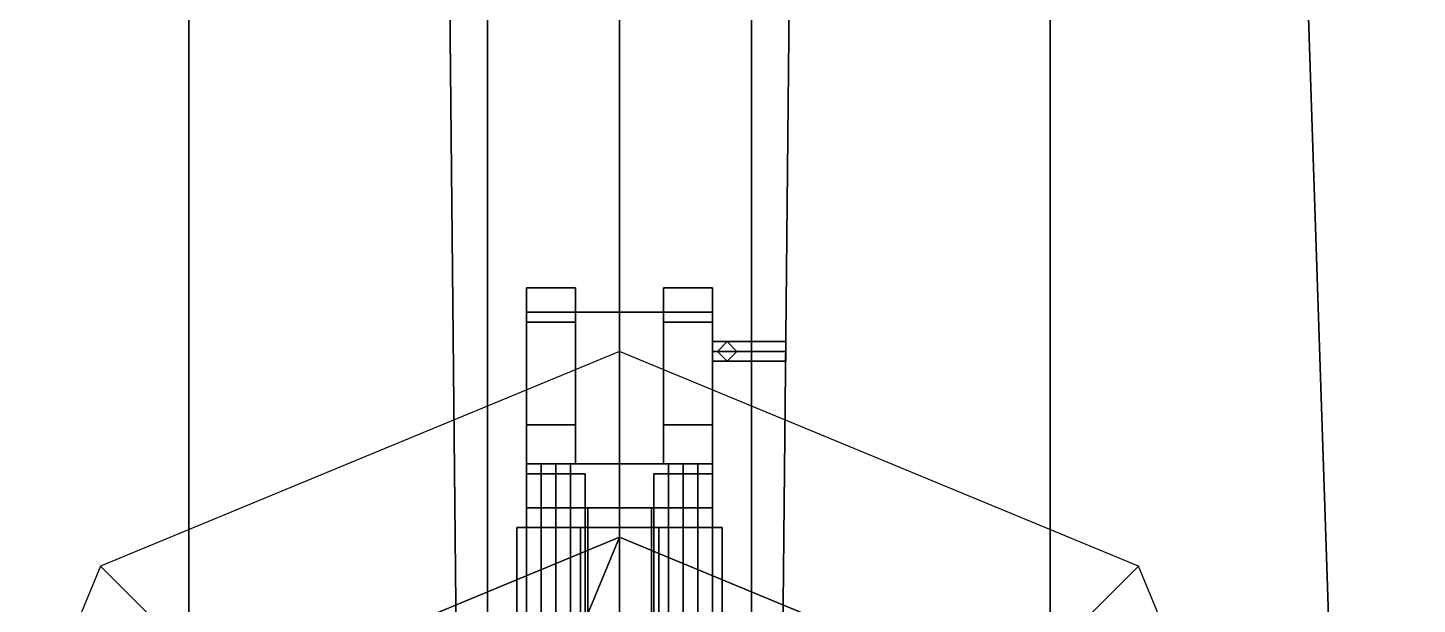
# Model space of a CAD drawing. Header units: millimetres. Extents: x -5 to 5, y -63 to 51.
# Drawn here: x -1.209 to 1.63, y 34.473 to 35.651 of the extents above; entities that cross this region are included whole.
import ezdxf

# ---------------------------------------------------------------- set-up
doc = ezdxf.new("R2010")
doc.units = ezdxf.units.MM
for name, color, linetype in [('gun', 1, 'Continuous'), ('hull2', 7, 'Continuous'), ('sleeve', 5, 'Continuous')]:
    doc.layers.add(name, color=color, linetype=linetype)

msp = doc.modelspace()

# ---------------------------------------------------------------- linework, layer by layer
for points in [[(0, 38.02, 4.72), (-4.16, 38.02, 4.72), (-4.47, 32.02, 4.55), (0, 32.02, 4.64)], [(-1.33, 38.02, -0.99), (-0.88, 38.02, -2.05), (-0.88, 32.02, -2.43), (-1.53, 32.02, -1.72)], [(-0.88, 38.02, -2.05), (-0.37, 38.02, -2.65), (-0.31, 32.02, -2.75), (-0.88, 32.02, -2.43)], [(-0.37, 38.02, -2.65), (-0.27, 38.02, -2.78), (-0.27, 32.02, -3.23), (-0.31, 32.02, -2.75)], [(-0.27, 38.02, -2.78), (0, 38.02, -2.78), (0, 32.02, -3.23), (-0.27, 32.02, -3.23)], [(-0.792, 34.282, 5.18), (0, 34.61, 5.18), (0, 34.99, 4.67), (-1.0607, 34.5507, 4.64)], [(0, 34.61, 5.18), (0.792, 34.282, 5.18), (1.0607, 34.5507, 4.64), (0, 34.99, 4.67)], [(-0.792, 34.282, 5.18), (-1.12, 33.49, 5.18), (-0.792, 32.698, 5.18), (0, 34.61, 5.18)], [(0, 34.61, 5.18), (-0.792, 32.698, 5.18), (0, 32.37, 5.18), (0.792, 34.282, 5.18)], [(-1.12, 33.49, 5.18), (-0.792, 34.282, 5.18), (-1.0607, 34.5507, 4.64), (-1.5, 33.49, 4.61)], [(0.792, 34.282, 5.18), (1.12, 33.49, 5.18), (1.5, 33.49, 4.61), (1.0607, 34.5507, 4.64)]]:
    msp.add_3dface(points)
at = {"layer": 'gun'}
for points in [[(-0.19, 35.05, 6.64), (-0.19, 35.12, 6.57), (-0.19, 35.12, 6.32), (-0.19, 35.07, 6.28)], [(-0.19, 35.12, 6.57), (-0.09, 35.12, 6.57), (-0.09, 35.12, 6.32), (-0.19, 35.12, 6.32)], [(-0.19, 35.12, 6.32), (-0.09, 35.12, 6.32), (-0.09, 35.07, 6.28), (-0.19, 35.07, 6.28)], [(-0.09, 35.05, 6.64), (-0.09, 35.12, 6.57), (-0.19, 35.12, 6.57), (-0.19, 35.05, 6.64)], [(-0.09, 35.07, 6.28), (-0.09, 35.12, 6.32), (-0.09, 35.12, 6.57), (-0.09, 35.05, 6.64)], [(0.09, 35.05, 6.64), (0.09, 35.12, 6.57), (0.09, 35.12, 6.32), (0.09, 35.07, 6.28)], [(0.09, 35.12, 6.57), (0.19, 35.12, 6.57), (0.19, 35.12, 6.32), (0.09, 35.12, 6.32)], [(0.09, 35.12, 6.32), (0.19, 35.12, 6.32), (0.19, 35.07, 6.28), (0.09, 35.07, 6.28)], [(0.19, 35.05, 6.64), (0.19, 35.12, 6.57), (0.09, 35.12, 6.57), (0.09, 35.05, 6.64)], [(0.19, 35.07, 6.28), (0.19, 35.12, 6.32), (0.19, 35.12, 6.57), (0.19, 35.05, 6.64)], [(-0.19, 35.07, 6.28), (0.19, 35.07, 6.28), (0.19, 34.76, 6.28), (-0.19, 34.76, 6.28)], [(-0.19, 34.76, 6.64), (-0.19, 35.05, 6.64), (-0.19, 35.07, 6.28), (-0.19, 34.76, 6.28)], [(-0.09, 34.76, 6.64), (-0.09, 35.05, 6.64), (-0.19, 35.05, 6.64), (-0.19, 34.76, 6.64)], [(-0.09, 35.07, 6.34), (0.09, 35.07, 6.34), (0.09, 35.07, 6.28), (-0.09, 35.07, 6.28)], [(0.09, 34.76, 6.34), (0.09, 35.07, 6.34), (-0.09, 35.07, 6.34), (-0.09, 34.76, 6.34)], [(-0.09, 34.76, 6.28), (-0.09, 35.07, 6.28), (-0.09, 35.05, 6.64), (-0.09, 34.76, 6.64)], [(0.09, 34.76, 6.64), (0.09, 35.05, 6.64), (0.09, 35.07, 6.28), (0.09, 34.76, 6.28)], [(0.19, 34.76, 6.64), (0.19, 35.05, 6.64), (0.09, 35.05, 6.64), (0.09, 34.76, 6.64)], [(0.19, 34.76, 6.28), (0.19, 35.07, 6.28), (0.19, 35.05, 6.64), (0.19, 34.76, 6.64)], [(0.19, 35.01, 6.44), (0.19, 34.99, 6.46), (0.24, 34.99, 6.46), (0.22, 35.01, 6.44)], [(0.19, 34.99, 6.42), (0.19, 35.01, 6.44), (0.22, 35.01, 6.44), (0.2, 34.99, 6.42)], [(0.19, 34.99, 6.46), (0.19, 34.97, 6.44), (0.22, 34.97, 6.44), (0.24, 34.99, 6.46)], [(0.19, 34.97, 6.44), (0.19, 34.99, 6.42), (0.2, 34.99, 6.42), (0.22, 34.97, 6.44)], [(0.22, 35.01, 6.2), (0.2, 34.99, 6.18), (0.2, 34.99, 6.42), (0.22, 35.01, 6.44)], [(0.2, 34.99, 6.18), (0.22, 35.01, 6.2), (0.34, 35.01, 6.2), (0.34, 34.99, 6.18)], [(0.2, 34.99, 6.18), (0.22, 34.97, 6.2), (0.22, 34.97, 6.44), (0.2, 34.99, 6.42)], [(0.22, 34.97, 6.2), (0.2, 34.99, 6.18), (0.34, 34.99, 6.18), (0.34, 34.97, 6.2)], [(0.24, 34.99, 6.22), (0.22, 35.01, 6.2), (0.22, 35.01, 6.44), (0.24, 34.99, 6.46)], [(0.22, 35.01, 6.2), (0.24, 34.99, 6.22), (0.34, 34.99, 6.22), (0.34, 35.01, 6.2)], [(0.22, 34.97, 6.2), (0.24, 34.99, 6.22), (0.24, 34.99, 6.46), (0.22, 34.97, 6.44)], [(0.24, 34.99, 6.22), (0.22, 34.97, 6.2), (0.34, 34.97, 6.2), (0.34, 34.99, 6.22)], [(0.34, 35.01, 6.2), (0.34, 34.99, 6.22), (0.34, 34.97, 6.2), (0.34, 34.99, 6.18)], [(-0.09, 34.76, 6.78), (-0.09, 34.84, 6.78), (-0.19, 34.84, 6.78), (-0.19, 34.76, 6.78)], [(-0.19, 34.84, 6.78), (-0.09, 34.84, 6.78), (-0.09, 34.84, 6.64), (-0.19, 34.84, 6.64)], [(-0.19, 34.76, 6.78), (-0.19, 34.84, 6.78), (-0.19, 34.84, 6.64), (-0.19, 34.76, 6.64)], [(-0.09, 34.76, 6.64), (-0.09, 34.84, 6.64), (-0.09, 34.84, 6.78), (-0.09, 34.76, 6.78)], [(0.19, 34.76, 6.78), (0.19, 34.84, 6.78), (0.09, 34.84, 6.78), (0.09, 34.76, 6.78)], [(0.09, 34.76, 6.78), (0.09, 34.84, 6.78), (0.09, 34.84, 6.64), (0.09, 34.76, 6.64)], [(0.09, 34.84, 6.78), (0.19, 34.84, 6.78), (0.19, 34.84, 6.64), (0.09, 34.84, 6.64)], [(0.19, 34.76, 6.64), (0.19, 34.84, 6.64), (0.19, 34.84, 6.78), (0.19, 34.76, 6.78)], [(0.19, 34.67, 6.6), (0.19, 34.76, 6.6), (-0.19, 34.76, 6.6), (-0.19, 34.67, 6.6)], [(-0.19, 34.76, 6.28), (0.19, 34.76, 6.28), (0.19, 34.67, 6.28), (-0.19, 34.67, 6.28)], [(-0.19, 34.76, 6.6), (0.19, 34.76, 6.6), (0.19, 34.76, 6.28), (-0.19, 34.76, 6.28)], [(-0.19, 34.67, 6.6), (-0.19, 34.76, 6.6), (-0.19, 34.76, 6.28), (-0.19, 34.67, 6.28)], [(-0.19, 34.76, 6.6), (-0.09, 34.76, 6.6), (-0.09, 34.76, 6.78), (-0.19, 34.76, 6.78)], [(-0.16, 33.95, 6.73), (-0.13, 33.95, 6.76), (-0.13, 34.76, 6.76), (-0.16, 34.76, 6.73)], [(-0.13, 33.95, 6.7), (-0.16, 33.95, 6.73), (-0.16, 34.76, 6.73), (-0.13, 34.76, 6.7)], [(-0.13, 33.95, 6.76), (-0.1, 33.95, 6.73), (-0.1, 34.76, 6.73), (-0.13, 34.76, 6.76)], [(-0.1, 33.95, 6.73), (-0.13, 33.95, 6.7), (-0.13, 34.76, 6.7), (-0.1, 34.76, 6.73)], [(0.09, 34.76, 6.6), (0.19, 34.76, 6.6), (0.19, 34.76, 6.78), (0.09, 34.76, 6.78)], [(0.1, 33.95, 6.73), (0.13, 33.95, 6.76), (0.13, 34.76, 6.76), (0.1, 34.76, 6.73)], [(0.13, 33.95, 6.7), (0.1, 33.95, 6.73), (0.1, 34.76, 6.73), (0.13, 34.76, 6.7)], [(0.13, 33.95, 6.76), (0.16, 33.95, 6.73), (0.16, 34.76, 6.73), (0.13, 34.76, 6.76)], [(0.16, 33.95, 6.73), (0.13, 33.95, 6.7), (0.13, 34.76, 6.7), (0.16, 34.76, 6.73)], [(0.19, 34.67, 6.28), (0.19, 34.76, 6.28), (0.19, 34.76, 6.6), (0.19, 34.67, 6.6)], [(-0.19, 34.67, 6.28), (0.19, 34.67, 6.28), (0.19, 34.67, 6.6), (-0.19, 34.67, 6.6)], [(-0.065, 33.27, 6.3774), (-0.13, 33.27, 6.49), (-0.13, 34.67, 6.49), (-0.065, 34.67, 6.3774)], [(-0.13, 33.27, 6.49), (-0.065, 33.27, 6.6026), (-0.065, 34.67, 6.6026), (-0.13, 34.67, 6.49)], [(-0.065, 33.27, 6.6026), (0.065, 33.27, 6.6026), (0.065, 34.67, 6.6026), (-0.065, 34.67, 6.6026)], [(0.065, 33.27, 6.3774), (-0.065, 33.27, 6.3774), (-0.065, 34.67, 6.3774), (0.065, 34.67, 6.3774)], [(0.13, 33.27, 6.49), (0.065, 33.27, 6.3774), (0.065, 34.67, 6.3774), (0.13, 34.67, 6.49)], [(0.065, 33.27, 6.6026), (0.13, 33.27, 6.49), (0.13, 34.67, 6.49), (0.065, 34.67, 6.6026)]]:
    msp.add_3dface(points, dxfattribs=at)
at = {"layer": 'hull2'}
for points in [[(0.27, 38.02, -2.78), (0, 38.02, -2.78), (0, 32.02, -3.23), (0.27, 32.02, -3.23)], [(0, 38.02, 4.72), (4.16, 38.02, 4.72), (4.47, 32.02, 4.55), (0, 32.02, 4.64)], [(0.37, 38.02, -2.65), (0.27, 38.02, -2.78), (0.27, 32.02, -3.23), (0.31, 32.02, -2.75)], [(0.88, 38.02, -2.05), (0.37, 38.02, -2.65), (0.31, 32.02, -2.75), (0.88, 32.02, -2.43)], [(1.33, 38.02, -0.99), (0.88, 38.02, -2.05), (0.88, 32.02, -2.43), (1.53, 32.02, -1.72)], [(1.75, 38.02, 0.05), (1.33, 38.02, -0.99), (1.53, 32.02, -1.72), (1.93, 32.02, -0.99)]]:
    msp.add_3dface(points, dxfattribs=at)
at = {"layer": 'sleeve'}
for points in [[(-0.19, 33.91, 6.73), (-0.16, 33.91, 6.782), (-0.16, 34.74, 6.782), (-0.19, 34.74, 6.73)], [(-0.16, 34.74, 6.782), (-0.1, 34.74, 6.782), (-0.07, 34.74, 6.73), (-0.19, 34.74, 6.73)], [(-0.16, 33.91, 6.678), (-0.19, 33.91, 6.73), (-0.19, 34.74, 6.73), (-0.16, 34.74, 6.678)], [(-0.19, 34.74, 6.73), (-0.07, 34.74, 6.73), (-0.1, 34.74, 6.678), (-0.16, 34.74, 6.678)], [(-0.16, 33.91, 6.782), (-0.1, 33.91, 6.782), (-0.1, 34.74, 6.782), (-0.16, 34.74, 6.782)], [(-0.1, 33.91, 6.678), (-0.16, 33.91, 6.678), (-0.16, 34.74, 6.678), (-0.1, 34.74, 6.678)], [(-0.1, 33.91, 6.782), (-0.07, 33.91, 6.73), (-0.07, 34.74, 6.73), (-0.1, 34.74, 6.782)], [(-0.07, 33.91, 6.73), (-0.1, 33.91, 6.678), (-0.1, 34.74, 6.678), (-0.07, 34.74, 6.73)], [(0.07, 33.91, 6.73), (0.1, 33.91, 6.782), (0.1, 34.74, 6.782), (0.07, 34.74, 6.73)], [(0.1, 34.74, 6.782), (0.16, 34.74, 6.782), (0.19, 34.74, 6.73), (0.07, 34.74, 6.73)], [(0.1, 33.91, 6.678), (0.07, 33.91, 6.73), (0.07, 34.74, 6.73), (0.1, 34.74, 6.678)], [(0.07, 34.74, 6.73), (0.19, 34.74, 6.73), (0.16, 34.74, 6.678), (0.1, 34.74, 6.678)], [(0.1, 33.91, 6.782), (0.16, 33.91, 6.782), (0.16, 34.74, 6.782), (0.1, 34.74, 6.782)], [(0.16, 33.91, 6.678), (0.1, 33.91, 6.678), (0.1, 34.74, 6.678), (0.16, 34.74, 6.678)], [(0.16, 33.91, 6.782), (0.19, 33.91, 6.73), (0.19, 34.74, 6.73), (0.16, 34.74, 6.782)], [(0.19, 33.91, 6.73), (0.16, 33.91, 6.678), (0.16, 34.74, 6.678), (0.19, 34.74, 6.73)], [(-0.08, 34.63, 6.82), (0.08, 34.63, 6.82), (0.21, 34.63, 6.74), (-0.21, 34.63, 6.74)], [(-0.21, 34.63, 6.4), (0.21, 34.63, 6.4), (0.21, 34.35, 6.4), (-0.21, 34.35, 6.4)], [(-0.21, 34.63, 6.74), (0.21, 34.63, 6.74), (0.21, 34.63, 6.4), (-0.21, 34.63, 6.4)], [(-0.08, 34.35, 6.82), (-0.08, 34.63, 6.82), (-0.21, 34.63, 6.74), (-0.21, 34.35, 6.74)], [(-0.21, 34.35, 6.74), (-0.21, 34.63, 6.74), (-0.21, 34.63, 6.4), (-0.21, 34.35, 6.4)], [(-0.16, 34.63, 6.49), (0.16, 34.63, 6.49), (0.08, 34.63, 6.3514), (-0.08, 34.63, 6.3514)], [(-0.08, 34.63, 6.6286), (0.08, 34.63, 6.6286), (0.16, 34.63, 6.49), (-0.16, 34.63, 6.49)], [(-0.08, 33.44, 6.3514), (-0.16, 33.44, 6.49), (-0.16, 34.63, 6.49), (-0.08, 34.63, 6.3514)], [(-0.16, 33.44, 6.49), (-0.08, 33.44, 6.6286), (-0.08, 34.63, 6.6286), (-0.16, 34.63, 6.49)], [(0.08, 34.35, 6.82), (0.08, 34.63, 6.82), (-0.08, 34.63, 6.82), (-0.08, 34.35, 6.82)], [(-0.08, 33.44, 6.6286), (0.08, 33.44, 6.6286), (0.08, 34.63, 6.6286), (-0.08, 34.63, 6.6286)], [(0.08, 33.44, 6.3514), (-0.08, 33.44, 6.3514), (-0.08, 34.63, 6.3514), (0.08, 34.63, 6.3514)], [(0.21, 34.35, 6.74), (0.21, 34.63, 6.74), (0.08, 34.63, 6.82), (0.08, 34.35, 6.82)], [(0.16, 33.44, 6.49), (0.08, 33.44, 6.3514), (0.08, 34.63, 6.3514), (0.16, 34.63, 6.49)], [(0.08, 33.44, 6.6286), (0.16, 33.44, 6.49), (0.16, 34.63, 6.49), (0.08, 34.63, 6.6286)], [(0.21, 34.35, 6.4), (0.21, 34.63, 6.4), (0.21, 34.63, 6.74), (0.21, 34.35, 6.74)]]:
    msp.add_3dface(points, dxfattribs=at)

doc.saveas('drawing.dxf')
